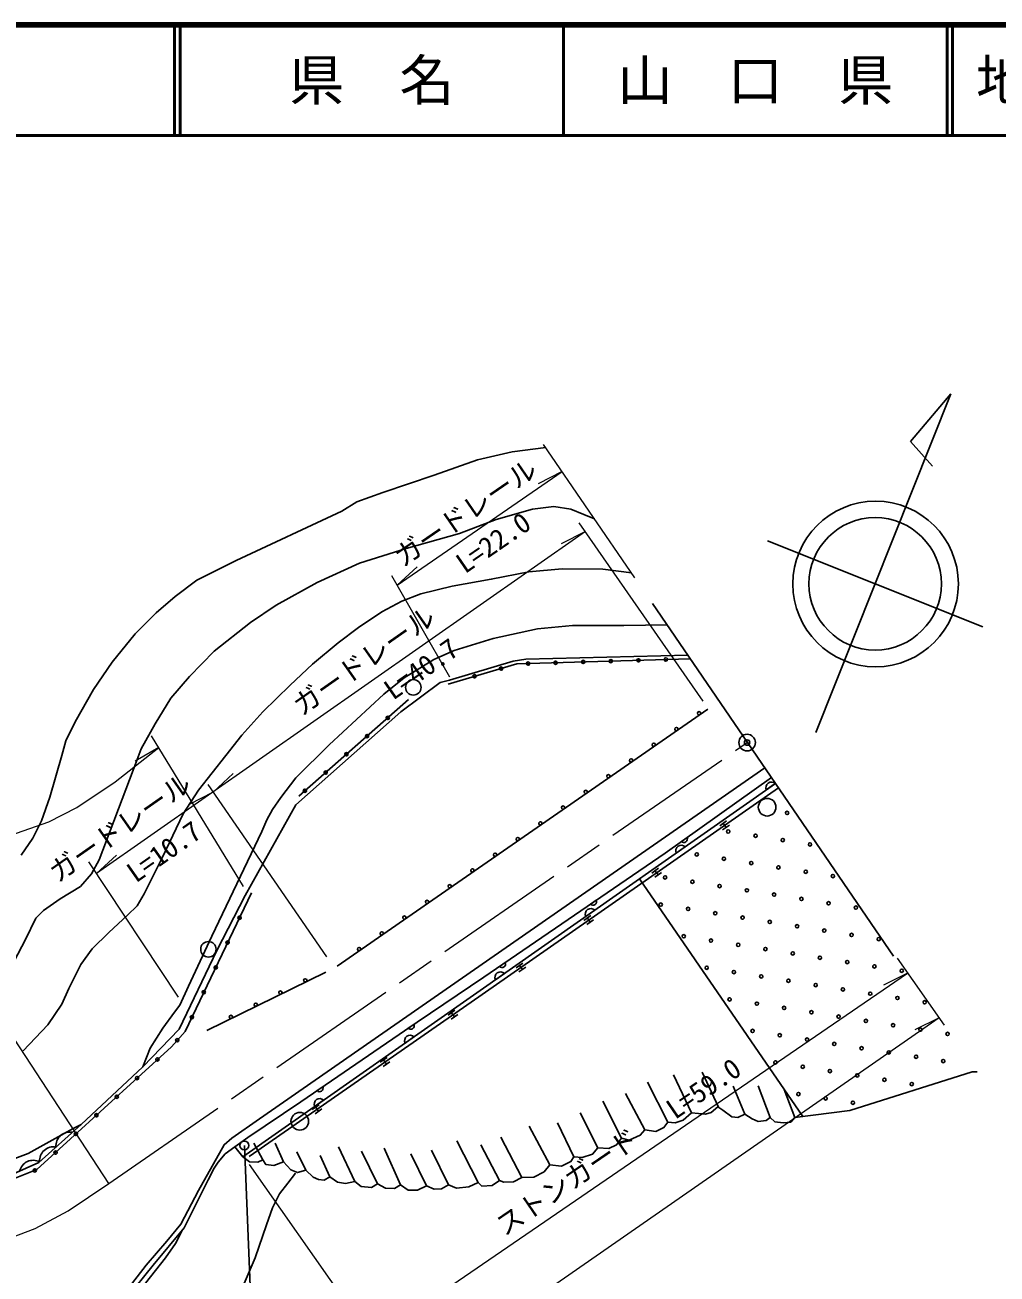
# Model space of a CAD drawing. Units: millimetres, scale not verified. Extents: x 40000 to 680000, y 20000 to 380000.
# Drawn here: x 284195 to 372282, y 266838 to 380000 of the extents above; entities that cross this region are included whole.
import ezdxf
from ezdxf.enums import TextEntityAlignment as Align

# ---------------------------------------------------------------- set-up
doc = ezdxf.new("R2010")
doc.units = ezdxf.units.MM
doc.header["$LTSCALE"] = 1000
doc.header["$PDMODE"] = 32
doc.header["$PDSIZE"] = 500
doc.linetypes.add('CHAIN', pattern=[18.5, 12, -1.5, 3.5, -1.5])
for name, color, linetype, lineweight in [('M-BGD', 7, 'Continuous', 25), ('M-BMK', 2, 'CHAIN', 13), ('M-BMK-OTRS', 5, 'Continuous', 25), ('M-BMK-SRVR', 3, 'Continuous', 25), ('M-STR-HTXT', 7, 'Continuous', 13), ('M-STR-STRC', 7, 'Continuous', 25), ('M-TTL', 2, 'Continuous', 140), ('M-TTL-LINE', 7, 'Continuous', 50)]:
    doc.layers.add(name, color=color, linetype=linetype, lineweight=lineweight)
doc.layers.add('M-OTRS', color=6, linetype='Continuous')
doc.layers.add('M-TTL-TXT', color=7, linetype='Continuous')
doc.styles.add('ＭＳ ゴシック', font='')
doc.styles.get('ＭＳ ゴシック').set_extended_font_data('MS Gothic')

msp = doc.modelspace()

# ---------------------------------------------------------------- linework, layer by layer
at = {"layer": 'M-BGD'}
for p, q in [((309007, 310126), (318952, 318878)), ((312497, 294731), (346082, 318004)), ((351377, 310699), (352188, 311267)), ((347155, 307457), (347771, 307886)), ((347416, 307083), (348031, 307512)), ((347723, 307298), (347463, 307671)), ((343205, 304973), (344016, 305542)), ((344194, 306391), (343684, 306028)), ((341003, 303167), (341619, 303596)), ((341571, 303008), (341311, 303381)), ((339885, 302648), (354672, 281116)), ((341264, 302794), (341879, 303223)), ((335970, 300703), (335453, 300349)), ((334851, 298877), (335466, 299306)), ((335015, 299235), (335826, 299804)), ((335111, 298504), (335727, 298933)), ((335419, 298718), (335159, 299092)), ((327721, 295049), (327205, 294696)), ((328699, 294587), (329314, 295016)), ((328959, 294214), (329575, 294643)), ((329267, 294429), (329007, 294802)), ((300685, 288901), (311458, 294194)), ((326825, 293497), (327636, 294066)), ((322546, 290300), (323161, 290728)), ((322806, 289926), (323421, 290355)), ((323113, 290141), (322854, 290514)), ((319432, 289457), (318915, 289103)), ((318635, 287759), (319446, 288328)), ((316389, 286017), (317005, 286445)), ((316649, 285643), (317265, 286072)), ((316957, 285858), (316697, 286231)), ((342455, 280594), (340609, 284212)), ((344596, 281440), (342955, 284896)), ((347031, 281957), (345571, 285116)), ((311181, 283807), (310664, 283453)), ((340359, 279900), (338604, 283186)), ((349437, 281311), (348358, 283845)), ((351730, 281016), (350631, 283894)), ((310232, 281734), (310848, 282162)), ((310445, 282021), (311256, 282590)), ((310492, 281360), (311108, 281789)), ((310800, 281574), (310540, 281948)), ((338262, 279151), (336551, 282502)), ((336095, 278284), (334492, 281447)), ((331766, 276725), (329897, 280225)), ((333945, 277463), (332439, 280543)), ((305754, 277194), (304930, 278704)), ((307629, 276995), (306856, 278704)), ((325249, 275143), (323339, 278904)), ((327194, 275307), (325515, 278538)), ((329221, 275588), (327324, 279246)), ((309646, 276244), (308821, 277919)), ((311835, 275648), (310959, 277582)), ((314096, 275227), (312621, 278364)), ((316151, 275014), (314681, 277974)), ((318213, 274921), (316734, 278242)), ((320568, 274827), (319154, 277729)), ((322583, 274921), (321036, 278047))]:
    msp.add_line(p, q, dxfattribs=at)
for points in [[(283861, 304786), (284917, 306339), (285693, 307891), (286439, 310033), (287529, 313830), (287902, 315134), (288740, 316873), (290418, 319791), (292099, 322257), (294180, 324834), (296074, 326728), (297814, 328218), (299771, 329708), (303321, 331489), (312919, 335960), (314263, 336804), (316623, 337643), (321283, 339226), (325196, 340592), (328338, 341314), (331383, 341726)], [(283211, 295171), (284256, 297133), (285174, 299064), (285871, 299760), (287390, 300836), (289227, 301944), (290214, 303095), (290910, 304361), (293997, 312478), (294732, 314425), (296004, 316680), (297402, 319000), (299119, 320969), (301344, 323257), (304626, 325876), (306947, 327433), (310666, 329498), (314512, 331245), (318750, 332555), (323581, 333921), (326887, 335192), (330193, 336145), (332132, 336368), (333654, 336123), (334851, 335644), (335812, 335250)], [(339157, 330359), (336565, 330702), (332867, 330718), (329861, 330461), (326446, 329785), (322909, 329158), (320080, 328451), (318359, 327808), (316520, 326825), (314414, 325427), (312565, 324013), (310250, 322101), (308219, 320183), (305759, 317757), (303862, 315668), (302395, 313812), (299919, 310663), (298520, 308542), (296649, 304606), (295009, 301296), (294366, 300203), (293497, 299335), (291793, 297793), (290282, 296314), (289253, 294868), (288155, 292703), (287544, 291289), (286258, 289425), (284040, 287047)], [(294871, 285622), (295542, 287287), (296690, 289117), (297756, 290547), (298222, 291196), (299004, 292910), (301123, 297448), (305650, 306930), (306114, 307981), (306615, 308933), (307367, 310018), (308737, 311788), (311749, 314768), (316730, 319379), (318568, 320848), (321241, 322518), (323079, 323320), (326621, 324422), (330631, 325290), (333820, 325598), (338465, 325598), (342377, 325651)], [(344249, 322915), (329597, 322540), (328422, 322364), (322660, 320638), (321817, 320442), (318248, 317778), (308727, 309346), (304138, 301132), (301568, 296139), (298174, 289015), (294871, 285622), (289278, 280394)], [(322546, 320286), (328760, 322107), (344478, 322579)], [(208823, 313525), (224544, 303171), (256120, 276364), (256716, 275894), (258584, 275147), (261822, 274063), (264656, 273384), (267182, 272922), (270242, 272744), (273391, 272958), (277615, 273634), (281173, 274683), (285282, 276301), (297468, 287430), (298699, 288814), (304725, 301377)], [(293330, 265245), (295179, 267639), (297060, 269814), (298333, 271362), (299919, 274403), (302239, 278554), (302951, 279146), (305441, 280883), (351231, 312706)], [(293438, 264676), (295827, 267644), (298630, 271031), (300805, 275378), (301354, 276432), (301715, 276981), (302350, 277722), (303217, 278357), (304383, 279199), (309201, 282451), (319725, 289657), (325782, 293720), (342208, 304979), (351836, 311821)], [(352206, 311279), (303939, 277463), (303217, 278357)], [(304513, 277478), (324628, 291472), (352474, 310888)], [(239946, 290768), (252059, 280394), (256560, 276457), (257015, 276192), (260826, 274673), (265185, 273659), (268980, 273349), (273060, 273390), (275362, 273531), (276735, 273854), (281703, 275287), (285455, 276935), (289278, 280394)], [(370474, 285147), (370044, 285155), (358953, 281662), (353954, 281024)], [(303939, 277463), (304548, 277007), (305297, 276971), (305754, 277194), (306012, 276772), (306738, 276655), (307629, 276995), (308285, 276292), (308882, 276035), (309656, 276234), (310300, 275601), (310804, 275402), (311296, 275355), (311835, 275648), (312514, 275145), (313241, 275028), (314096, 275227), (314663, 274757), (315589, 274687), (316151, 275014), (316866, 274628), (317674, 274581), (318213, 274921), (318928, 274429), (319760, 274429), (320568, 274827), (321271, 274534), (321927, 274546), (322583, 274921), (323304, 274605), (324417, 274733), (325249, 275143), (325600, 274804), (326538, 274851), (327194, 275307), (327592, 275155), (328459, 275190), (329221, 275588), (330302, 275625), (331239, 276105), (331766, 276725), (332821, 276620), (333676, 277042), (333945, 277463), (334701, 277394), (335626, 277687), (336095, 278284), (337091, 278202), (337805, 278554), (338262, 279151), (338953, 278963), (339949, 279420), (340359, 279900), (341373, 279748), (342102, 280112), (342455, 280594), (343102, 280523), (343843, 280782), (344596, 281440), (345871, 281323), (346367, 281476), (346993, 281983), (347430, 281677), (348256, 281087), (348787, 281004), (349437, 281311), (350089, 280898), (350632, 280650), (351353, 280733), (351730, 281016), (352155, 280638), (352911, 280532), (353584, 280603), (353954, 281024), (353007, 283541)], [(255406, 278168), (257914, 277119), (260438, 276431), (263322, 275711), (265626, 275363), (267872, 275117), (271707, 275134), (274739, 275330), (278492, 275969), (282171, 276873), (284498, 277758), (288563, 280018), (289278, 280394)], [(284681, 245018), (286476, 245852), (290423, 248586), (293492, 251383), (296611, 254521), (298740, 257234), (301748, 261765), (303698, 265138), (305042, 268308), (306090, 271304), (306637, 272840), (307266, 274097), (308020, 275061), (308712, 275962)], [(255400, 266656), (259985, 262841), (263076, 260601), (264806, 259496), (266649, 258617), (268635, 257767), (273547, 256215), (276963, 256790), (279172, 257522), (281934, 258461), (290070, 261900), (291900, 263014), (293543, 264342), (295129, 265999), (296924, 268306), (297831, 269608), (298431, 270790)]]:
    msp.add_lwpolyline(points, dxfattribs=at)
for centre, radius in [((337281, 322363), 150), ((339780, 322438), 150), ((342279, 322513), 150), ((327345, 321692), 150), ((329785, 322137), 150), ((332283, 322213), 150), ((334782, 322288), 150), ((319386, 319989), 700), ((324945, 320989), 150), ((317076, 317226), 150), ((345289, 317637), 150), ((315199, 315575), 150), ((343234, 316213), 150), ((341179, 314789), 150), ((313322, 313923), 150), ((339124, 313365), 150), ((311445, 312272), 150), ((337070, 311941), 150), ((309568, 310620), 150), ((335015, 310517), 150), ((332960, 309093), 150), ((351452, 309132), 800), ((330905, 307669), 150), ((353256, 308617), 150), ((347927, 306930), 150), ((350396, 306539), 150), ((328850, 306245), 150), ((352865, 306148), 150), ((355334, 305756), 150), ((326795, 304822), 150), ((345066, 304852), 150), ((347536, 304461), 150), ((324740, 303398), 150), ((350005, 304069), 150), ((352474, 303678), 150), ((354943, 303287), 150), ((342206, 302773), 150), ((344675, 302382), 150), ((357413, 302896), 150), ((322685, 301974), 150), ((347145, 301991), 150), ((349614, 301600), 150), ((352083, 301209), 150), ((320631, 300550), 150), ((341815, 300304), 150), ((344284, 299913), 150), ((354552, 300818), 150), ((357021, 300427), 150), ((359491, 300036), 150), ((303644, 299122), 150), ((318576, 299126), 150), ((346753, 299522), 150), ((349223, 299131), 150), ((351692, 298740), 150), ((316521, 297702), 150), ((354161, 298349), 150), ((356630, 297958), 150), ((359100, 297567), 150), ((300817, 296256), 700), ((302562, 296868), 150), ((343893, 297444), 150), ((346362, 297053), 150), ((348832, 296662), 150), ((361569, 297176), 150), ((314466, 296278), 150), ((351301, 296271), 150), ((353770, 295880), 150), ((356239, 295488), 150), ((301481, 294614), 150), ((345971, 294584), 150), ((348440, 294193), 150), ((358708, 295097), 150), ((361178, 294706), 150), ((363647, 294315), 150), ((309594, 293446), 150), ((350910, 293801), 150), ((353379, 293410), 150), ((355848, 293019), 150), ((300400, 292360), 150), ((307350, 292343), 150), ((358317, 292628), 150), ((360787, 292237), 150), ((363256, 291846), 150), ((305107, 291241), 150), ((348049, 291723), 150), ((350519, 291332), 150), ((352988, 290941), 150), ((365725, 291455), 150), ((299319, 290106), 150), ((302863, 290138), 150), ((355457, 290550), 150), ((357926, 290159), 150), ((360396, 289768), 150), ((350128, 288863), 150), ((352597, 288472), 150), ((362865, 289377), 150), ((365334, 288986), 150), ((367803, 288595), 150), ((297990, 288017), 150), ((355066, 288081), 150), ((357535, 287690), 150), ((360004, 287299), 150), ((296202, 286274), 150), ((362474, 286908), 150), ((364943, 286516), 150), ((352206, 286003), 150), ((354675, 285612), 150), ((357144, 285221), 150), ((367412, 286125), 150), ((294356, 284588), 150), ((359613, 284829), 150), ((362083, 284438), 150), ((364552, 284047), 150), ((292510, 282902), 150), ((354284, 283142), 150), ((356753, 282751), 150), ((359222, 282360), 150), ((290664, 281216), 150), ((309101, 280673), 800), ((288818, 279530), 150), ((286972, 277844), 150), ((285085, 276224), 150)]:
    msp.add_circle(centre, radius, dxfattribs=at)
for centre, radius, start, end in [((351839, 310903), 505, 46.18634, 203.84453), ((343666, 305177), 505, 46.18634, 203.84453), ((343908, 306254), 318, 225.28857, 25.5063), ((335476, 299439), 505, 46.18634, 203.84453), ((335681, 300571), 318, 224.32002, 24.53775), ((327432, 294918), 318, 224.32002, 24.53775), ((327286, 293701), 505, 46.18634, 203.84453), ((319143, 289325), 318, 224.2938, 24.51153), ((319096, 287963), 505, 46.18634, 203.84453), ((310892, 283675), 318, 224.2938, 24.51153), ((310907, 282225), 505, 46.18634, 203.84453), ((288253, 278455), 1250, 79.00837, 185.26857), ((286770, 277113), 1250, 79.00837, 185.26857), ((284943, 275871), 1269, 62.71388, 166.4214)]:
    msp.add_arc(centre, radius, start, end, dxfattribs=at)
at = {"layer": 'M-BMK'}
msp.add_lwpolyline([(196839, 309161), (202069, 308567), (207433, 307298), (211913, 305861), (215556, 304351), (218776, 302678), (222177, 300412), (225241, 298026), (227219, 296217), (249507, 277623), (252618, 274997), (255889, 272905), (259054, 271190), (262434, 270010), (263992, 269586), (267485, 268796), (271243, 268358), (274224, 268398), (277701, 268805), (281552, 269619), (285121, 270965), (288122, 272576), (291800, 275046), (349636, 314988)], dxfattribs=at)
at = {"layer": 'M-BMK-OTRS'}
msp.add_line((341055, 327585), (362903, 295638), dxfattribs=at)
at = {"layer": 'M-BMK-SRVR'}
for p, q in [((355874, 315900), (368097, 346585)), ((368097, 346585), (364432, 342263)), ((364432, 342263), (366425, 340020)), ((351486, 333257), (370995, 325485))]:
    msp.add_line(p, q, dxfattribs=at)
for centre, radius in [((361279, 329355), 7500), ((361240, 329371), 6000), ((349636, 314988), 750)]:
    msp.add_circle(centre, radius, dxfattribs=at)
at = {"layer": 'M-OTRS'}
msp.add_point((349636, 314988), dxfattribs=at)
at = {"layer": 'M-STR-HTXT'}
for p, q in [((339453, 329927), (331198, 341998)), ((317924, 329252), (332883, 339534)), ((332881, 339536), (330687, 338434)), ((334976, 334107), (290690, 303111)), ((334976, 334107), (332788, 332993)), ((345660, 318730), (334430, 334893)), ((317924, 329252), (319734, 330911)), ((322685, 320923), (317436, 330107)), ((303993, 301950), (295676, 315591)), ((296314, 314546), (294194, 313307)), ((301255, 310505), (303051, 312179)), ((301255, 310505), (299067, 309391)), ((311543, 295560), (300793, 311177)), ((291800, 275046), (272539, 304460)), ((290690, 303111), (292486, 304785)), ((298096, 291925), (289981, 304182)), ((363220, 295444), (367501, 289391)), ((315682, 260924), (364181, 294084)), ((364181, 294084), (361981, 292994)), ((367026, 290061), (364835, 288954)), ((316510, 259748), (304535, 276757))]:
    msp.add_line(p, q, dxfattribs=at)
for points in [[(226525, 334343), (232143, 331064), (235256, 328959), (240009, 325176), (256328, 311466), (257982, 310103), (260057, 308838), (262931, 307399), (265783, 306408), (268605, 305737), (270821, 305402), (274009, 305234), (277310, 305417), (281688, 306164), (286347, 307813), (288880, 309094), (292362, 311423), (296314, 314546)], [(367026, 290061), (303777, 246097), (296787, 242221), (291380, 240104), (285497, 238347), (281207, 237478), (275579, 236995), (269492, 236918), (264566, 237300), (259396, 238242), (254252, 239616), (249575, 241309), (244984, 243519), (239165, 246853), (236683, 248843), (217898, 264729), (215005, 267256), (211617, 269574), (207764, 271774), (204886, 273264), (201100, 274798), (197764, 275857)]]:
    msp.add_lwpolyline(points, dxfattribs=at)
at = {"layer": 'M-STR-STRC'}
msp.add_line((304077, 278487), (304831, 259789), dxfattribs=at)
msp.add_circle((304077, 278487), 400, dxfattribs=at)
at = {"layer": 'M-TTL'}
msp.add_line((680000, 380000), (40000, 380000), dxfattribs=at)
at = {"layer": 'M-TTL-LINE'}
for p, q in [((297750, 380000), (297750, 370000)), ((298250, 380000), (298250, 370000)), ((333000, 380000), (333000, 370000)), ((367750, 380000), (367750, 370000)), ((368250, 380000), (368250, 370000)), ((40000, 370000), (680000, 370000))]:
    msp.add_line(p, q, dxfattribs=at)

# ---------------------------------------------------------------- texts
at = {"layer": 'M-STR-HTXT', "style": 'ＭＳ ゴシック'}
for s, rotation, p in [('ガードレール', 34.503, (324933, 334631)), ('L=22.0', 34.503, (327461, 331896)), ('ガードレール', 34.989, (315738, 321211)), ('L=40.7', 34.989, (320931, 320463)), ('ガードレール', 34.989, (293634, 306099)), ('L=10.7', 34.989, (297621, 303911)), ('ストンガード   L=59.0', 34.361, (338775, 277155))]:
    msp.add_text(s, height=1833, rotation=rotation, dxfattribs=at).set_placement(p, align=Align.BOTTOM_CENTER)
at = {"layer": 'M-TTL-TXT', "style": 'ＭＳ ゴシック'}
for s, p in [('県\u3000名', (315625, 375000)), ('山\u3000口\u3000県', (350375, 375000))]:
    msp.add_text(s, height=3666, dxfattribs=at).set_placement(p, align=Align.MIDDLE_CENTER)
msp.add_text('地 名', height=3666, dxfattribs=at).set_placement((370380, 375000), align=Align.MIDDLE_LEFT)

doc.saveas('drawing.dxf')
